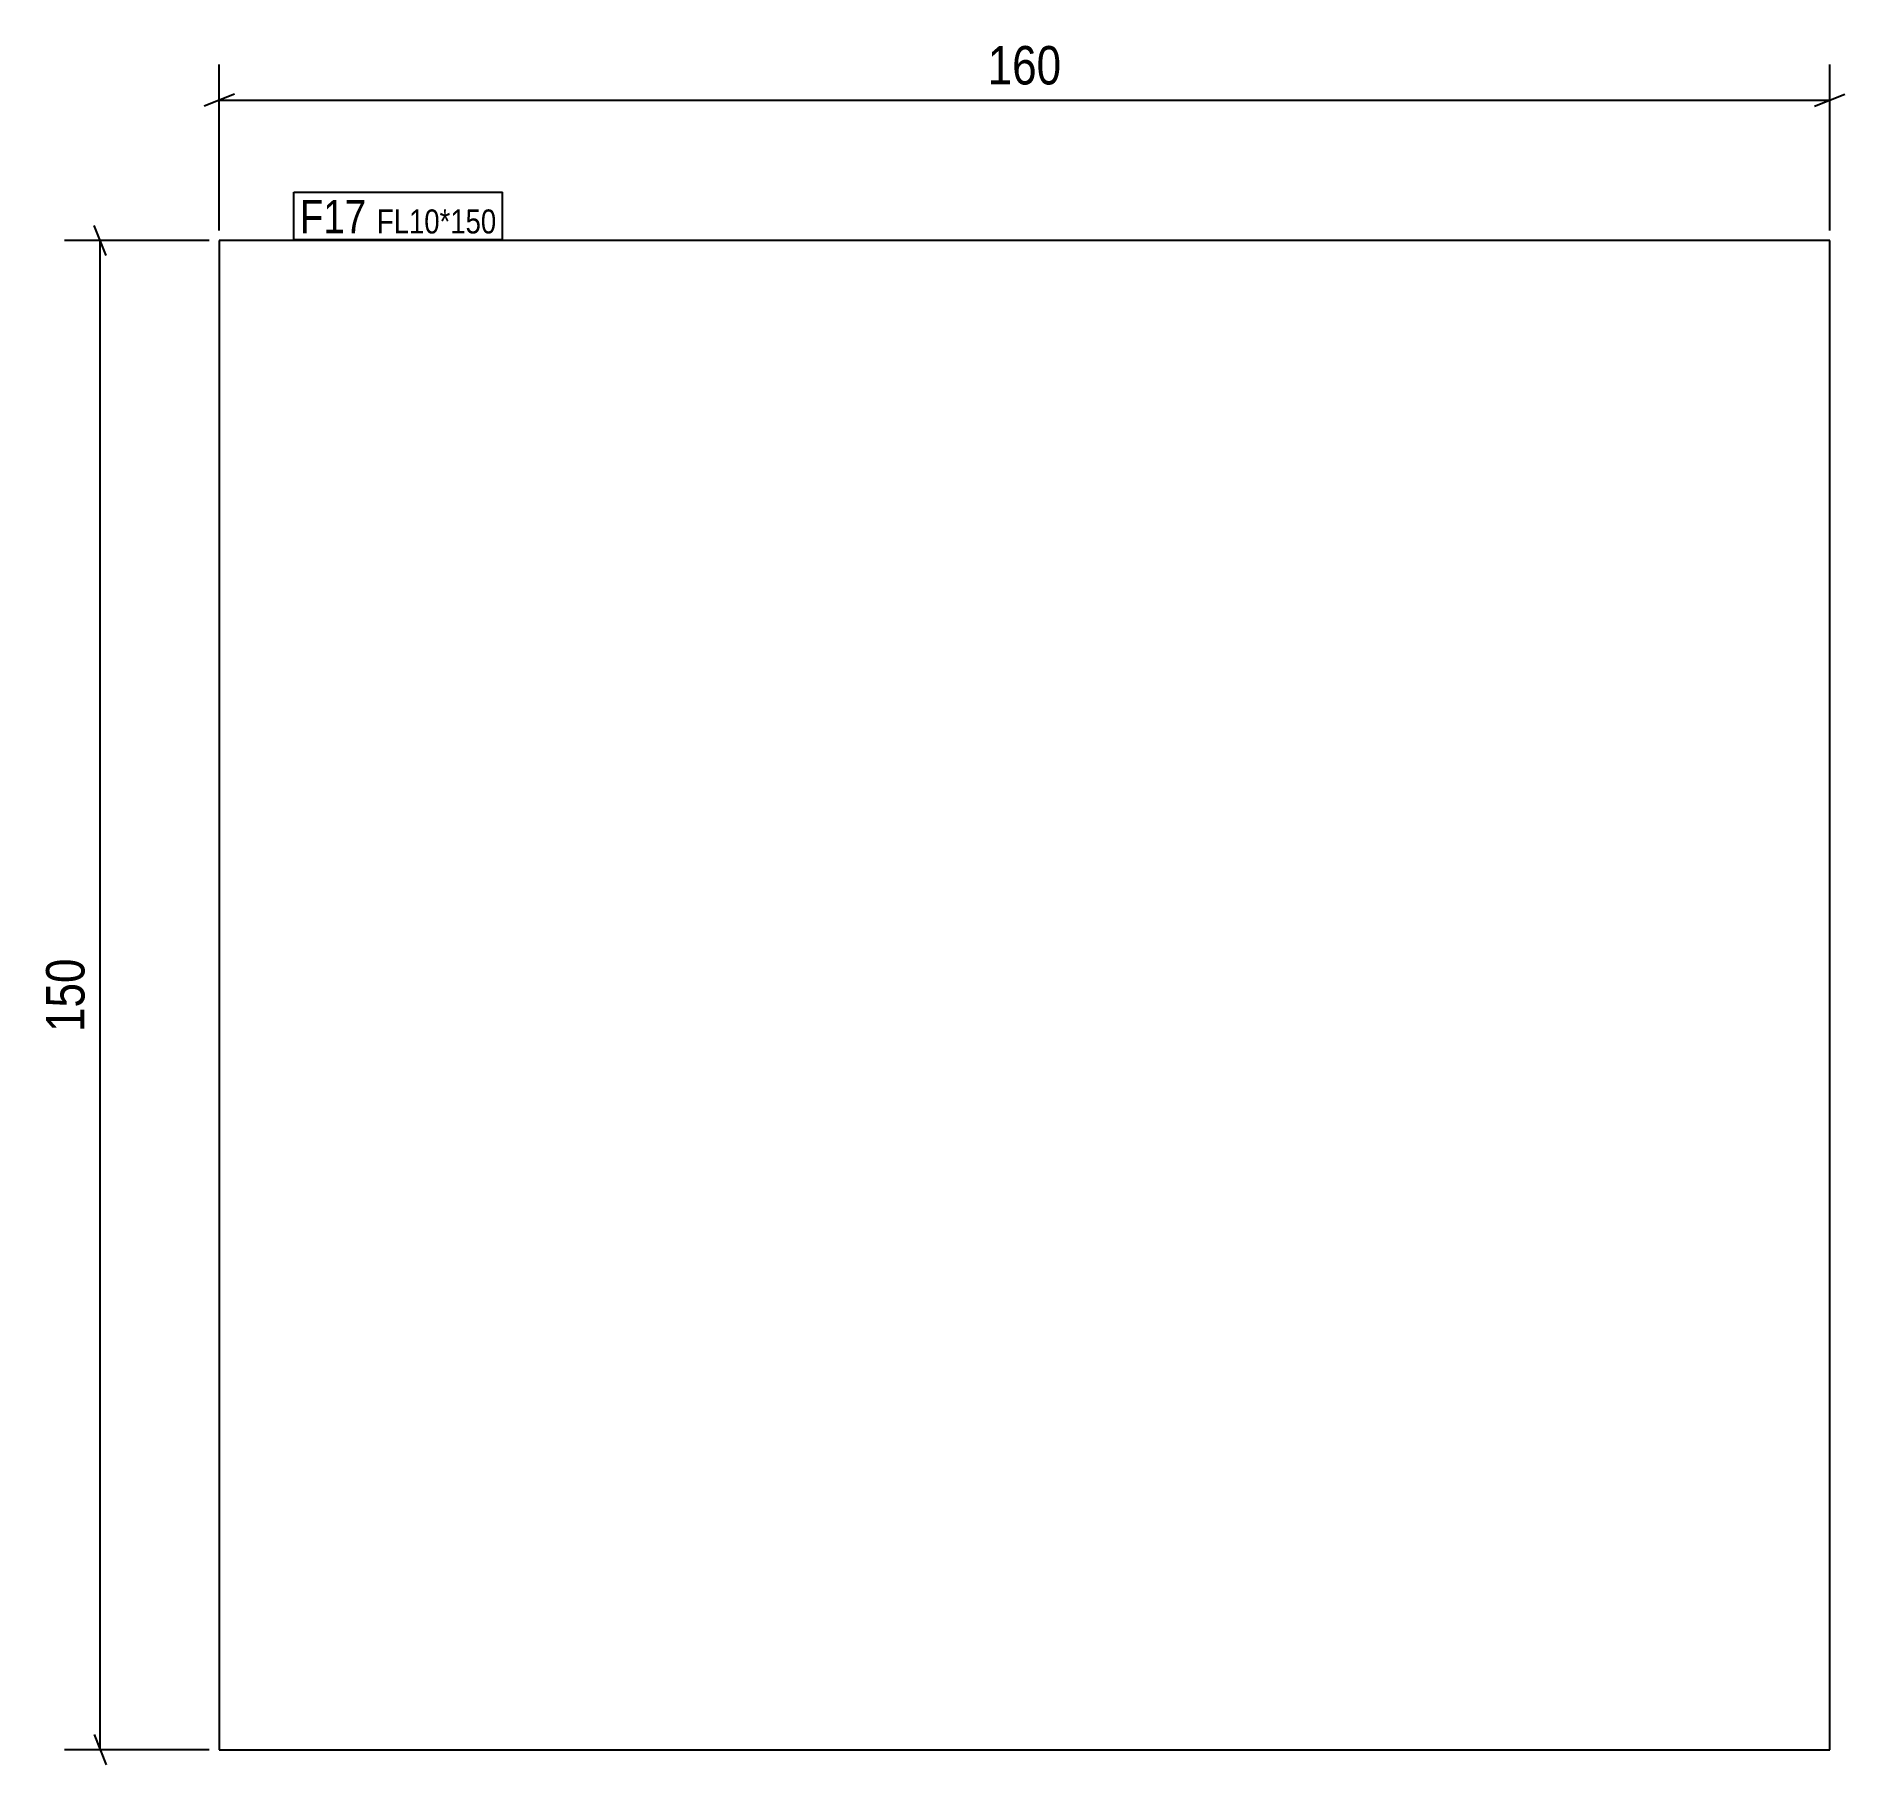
# Model space of a CAD drawing. Header units: millimetres. Extents: x 2 to 182, y 3 to 175.
import ezdxf

# ---------------------------------------------------------------- set-up
doc = ezdxf.new("R2010")
doc.units = ezdxf.units.MM
for name, color, linetype in [('MÅLSÆTNING', 7, 'Continuous'), ('STÅL', 7, 'Continuous'), ('TEKST', 7, 'Continuous')]:
    doc.layers.add(name, color=color, linetype=linetype)
doc.styles.add('Arial Narrow', font='ARIALN.TTF', dxfattribs={"height": 0.2})

msp = doc.modelspace()

# ---------------------------------------------------------------- linework, layer by layer
at = {"layer": 'MÅLSÆTNING', "color": 7, "linetype": 'Continuous'}
for p, q in [((20.39, 155.5), (20.39, 172.01)), ((180.39, 155.5), (180.39, 172.01)), ((21.89, 169.06), (18.89, 167.86)), ((178.89, 167.86), (181.89, 169.06)), ((20.39, 168.46), (180.39, 168.46)), ((9.15, 153), (7.95, 156)), ((19.39, 154.5), (5, 154.5)), ((8.55, 4.5), (8.55, 154.5)), ((7.95, 6), (9.15, 3)), ((19.39, 4.5), (5, 4.5))]:
    msp.add_line(p, q, dxfattribs=at)
at = {"layer": 'STÅL', "color": 2, "linetype": 'Continuous'}
for p, q in [((180.39, 154.5), (20.39, 154.5)), ((20.39, 154.5), (20.39, 4.5)), ((180.39, 4.5), (180.39, 154.5)), ((20.39, 4.5), (180.39, 4.5))]:
    msp.add_line(p, q, dxfattribs=at)

# ---------------------------------------------------------------- next in the draw order: wipeouts: each hides what was drawn before it
at = {"color": 0}
for points, layer in [([(104.85, 169.21), (104.85, 174.81), (95.93, 174.81), (95.93, 169.21)], 'MÅLSÆTNING'), ([(7.8, 83.96), (2.2, 83.96), (2.2, 75.04), (7.8, 75.04)], 'MÅLSÆTNING'), ([(35, 155.2), (35, 158.7), (28.39, 158.7), (28.39, 155.2)], 'TEKST'), ([(47.93, 155.2), (47.93, 157.7), (36.05, 157.7), (36.05, 155.2)], 'TEKST')]:
    msp.add_wipeout(points, dxfattribs=at).dxf.layer = layer

# ---------------------------------------------------------------- next in the draw order: texts
at = {"layer": 'MÅLSÆTNING', "color": 3, "style": 'Arial Narrow'}
msp.add_text('160', height=3.818, dxfattribs=at).set_placement((96.73, 170.01))
msp.add_text('150', height=3.818, rotation=90.0002, dxfattribs=at).set_placement((7, 75.84))

# ---------------------------------------------------------------- next in the draw order: wipeouts: each hides what was drawn before it
at = {"color": 0}
for points in [[(35, 155.2), (35, 158.7), (28.39, 158.7), (28.39, 155.2)], [(47.93, 155.2), (47.93, 157.7), (36.05, 157.7), (36.05, 155.2)]]:
    msp.add_wipeout(points, dxfattribs=at).dxf.layer = 'TEKST'

# ---------------------------------------------------------------- next in the draw order: linework, layer by layer
at = {"layer": 'TEKST', "color": 7, "linetype": 'Continuous'}
for p, q in [((27.79, 159.3), (48.53, 159.3)), ((27.79, 154.6), (27.79, 159.3)), ((48.53, 154.6), (48.53, 159.3)), ((27.79, 154.6), (48.53, 154.6))]:
    msp.add_line(p, q, dxfattribs=at)

# ---------------------------------------------------------------- next in the draw order: texts
at = {"layer": 'TEKST', "color": 3, "style": 'Arial Narrow'}
for s, height, p in [('F17', 3.34, (28.39, 155.2)), ('FL10*150', 2.386, (36.05, 155.2))]:
    msp.add_text(s, height=height, dxfattribs=at).set_placement(p)

doc.saveas('drawing.dxf')
